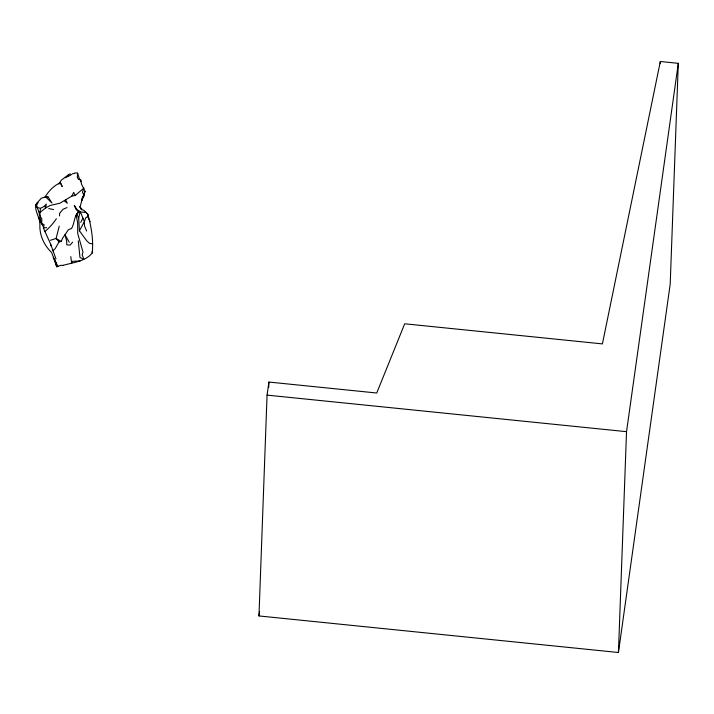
<?xml version="1.0" encoding="UTF-8"?>
<svg xmlns="http://www.w3.org/2000/svg" width="714" height="714" viewBox="0 0 714 714"><rect width="100%" height="100%" fill="white"/><g stroke="black" fill="none" stroke-linecap="round" stroke-linejoin="round"><path stroke-width="1.07" d="M62.386 265.572C72.462 262.502 85.145 261.743 92.195 253.051L92.213 251.283M38.154 202.473L36.45 205.141L38.663 211.46L40.395 212.112L45.75 207.881L46.249 204.034L44.67 206.132L40.502 208.363C39.52 214.807 39.538 221.67 43.688 227.204L43.376 228.016L50.56 243.92L55.951 258.852M258.968 615.941L267.063 395.119L268.901 382.052L376.742 393.012L404.704 323.79L602.411 343.889L660.325 61.502L678.3 63.332L670.205 284.145L618.44 652.498L258.968 615.941L259.584 611.586M268.696 387.568L268.901 382.052M618.44 652.498L626.535 431.675L678.3 63.332M660.245 63.707L660.325 61.502M74.675 172.904L77.603 173.163L77.299 177.304L78.495 179.473L80.504 179.482L81.11 181.552M43.688 227.204L44.036 224.598L41.707 223.785L41.823 218.948L39.618 215.191L38.663 211.46M92.525 243.795L89.687 243.456L86.813 240.921L79.424 230.792L78.692 218.154L80.191 211.531L77.112 209.702L74.274 205.409L76.014 209.354L78.504 211.746L85.832 212.46L87.92 214.468C91.312 226.856 93.65 240.234 92.195 253.051M90.151 221.697L87.608 216.467L87.92 214.468L85.68 212.049M84.43 192.851L83.904 196.073L81.592 200.679L85.145 191.468L81.548 184.239L80.504 179.482M51.033 245.786L50.56 243.92M47.927 196.671L45.991 197.216L51.926 202.946L47.927 196.671L44.973 197.064L41.367 198.206L36.468 203.508L36.066 205.543L36.45 205.141M81.896 199.679L82.797 196.662M59.253 226.142L56.094 238.476L59.039 241.894L61.217 241.448L62.609 238.199L68.437 229.676L71.543 228.516C74.667 223.259 73.944 216.181 78.504 211.746L76.148 215.119L77.63 222.563L77.728 233.505L82.994 252.149L82.155 254.764L83.877 259.253L79.977 257.558L78.272 240.805M67.776 176.233L68.473 174.725L69.883 173.904L71.454 174.635L65.349 177.786M71.944 196.011L73.676 192.325L75.14 195.511L71.944 196.011L59.949 203.204L50.132 205.471L45.75 207.881L44.67 206.132M80.744 222.393L82.913 218.065L80.191 211.531L76.693 213.852L78.692 218.154M79.424 230.792L84.386 221.626L85.591 218.038L87.608 216.467M59.039 241.894L55.21 248.624L52.791 250.846M56.397 218.707C53.166 223.589 49.248 227.784 44.857 231.666M44.973 197.064C48.704 191.102 53.853 185.515 60.422 182.73L62.091 186.416L60.422 182.73L58.86 183.971L61.225 180.24L68.473 174.725M72.605 242.144L70.097 245.107L66.804 244.813L66.625 240.823L64.983 234.727L69.294 242.269M75.14 195.511L83.913 188.085L82.449 192.111L84.011 195.574L82.494 197.957L80.03 207.042L81.11 209.461L84.154 210.443L85.832 212.46M53.05 256.362L51.586 252.444C43.92 245.116 39.395 235.111 39.895 224.446C39.975 217.538 34.807 211.763 35.7 204.748L37.235 203.517M84.609 191.78L85.145 191.468M67.009 207.578L62.912 209.336L59.548 213.432L59.565 215.914M38.895 217.351L40.368 222.197L40.903 221.992M50.408 240.297L56.094 238.476L61.217 241.448M55.389 261.761L56.656 266.741L57.923 266.483L54.567 259.352L55.879 264.751L57.923 266.483M56.656 266.741L61.002 265.313L63.475 265.483M72.248 173.814L74.292 173.538M43.376 228.016L46.633 227.65M80.129 260.967L72.65 261.288L71.579 262.993L70.793 256.585M267.063 395.119L626.535 431.675M48.775 208.559L53.541 209.568M37.217 207.408L40.502 208.363M64.367 200.893L67.312 203.24L65.661 199.866M79.602 206.757L81.86 208.925M40.368 222.197L41.93 223.714M35.7 204.748L36.655 206.944L36.468 203.508M53.202 257.825L55.067 261.395L55.879 264.751M53.371 256.906L55.906 263.127M86.635 231.041L84.466 225.82L84.386 221.626L82.913 218.065M79.745 179.928L77.603 173.163M54.567 259.352L55.067 261.395"/></g></svg>
